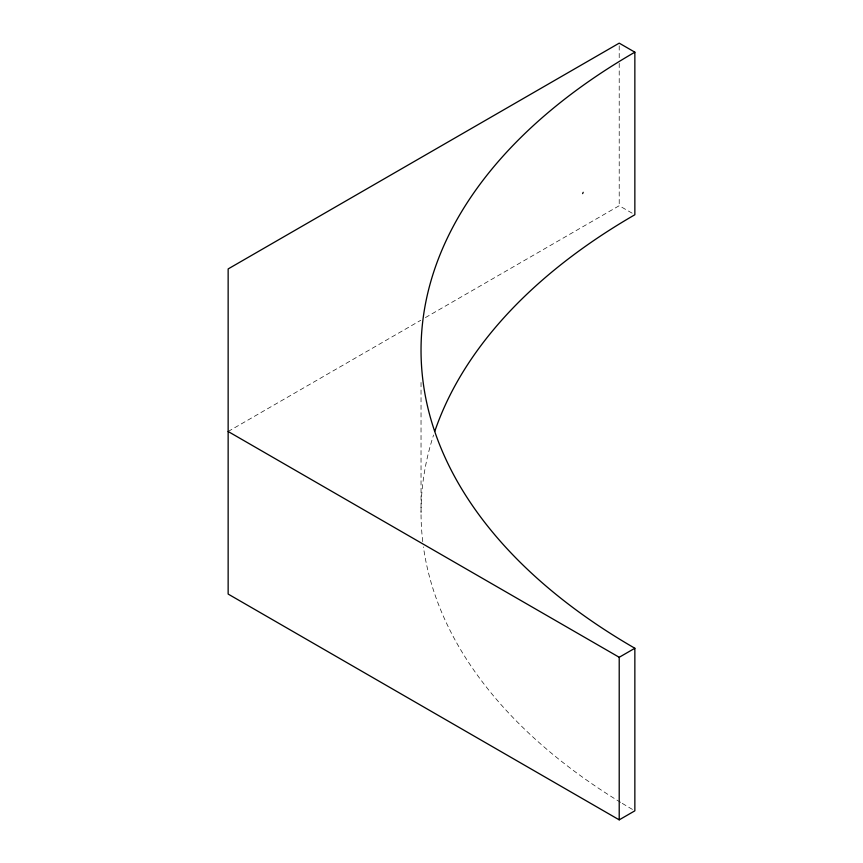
<?xml version="1.0" encoding="UTF-8"?>
<svg xmlns="http://www.w3.org/2000/svg" width="863" height="863" viewBox="0 0 863 863"><rect width="100%" height="100%" fill="white"/><g stroke="black" fill="none" stroke-linecap="round" stroke-linejoin="round"><path stroke-width="0.65" stroke-dasharray="4.32 3.24" d="M228.145 431.5L420.756 320.292M425.427 317.595L619.213 205.718L634.855 214.747M619.213 45.836L619.213 57.929M619.213 63.301L619.213 205.718M421.036 382.46L421.036 512.784M632.46 809.429A730.044 421.489 0 0 1 621.77 803.065M620.605 802.353A730.044 421.489 0 0 1 423.431 546.905M422.751 541.662A730.044 421.489 0 0 1 433.582 434.974"/><path stroke-width="1.29" d="M582.622 193.625L583.205 192.309M228.145 431.5L619.213 657.282L634.855 648.253A730.044 421.489 0 0 1 634.855 52.179L619.213 43.15L228.145 268.932L228.145 594.068L619.213 819.85L634.855 810.821L634.855 648.253M634.855 52.179L634.855 214.747A730.044 421.489 0 0 0 434.844 431.187M619.213 657.282L619.213 819.85"/></g></svg>
